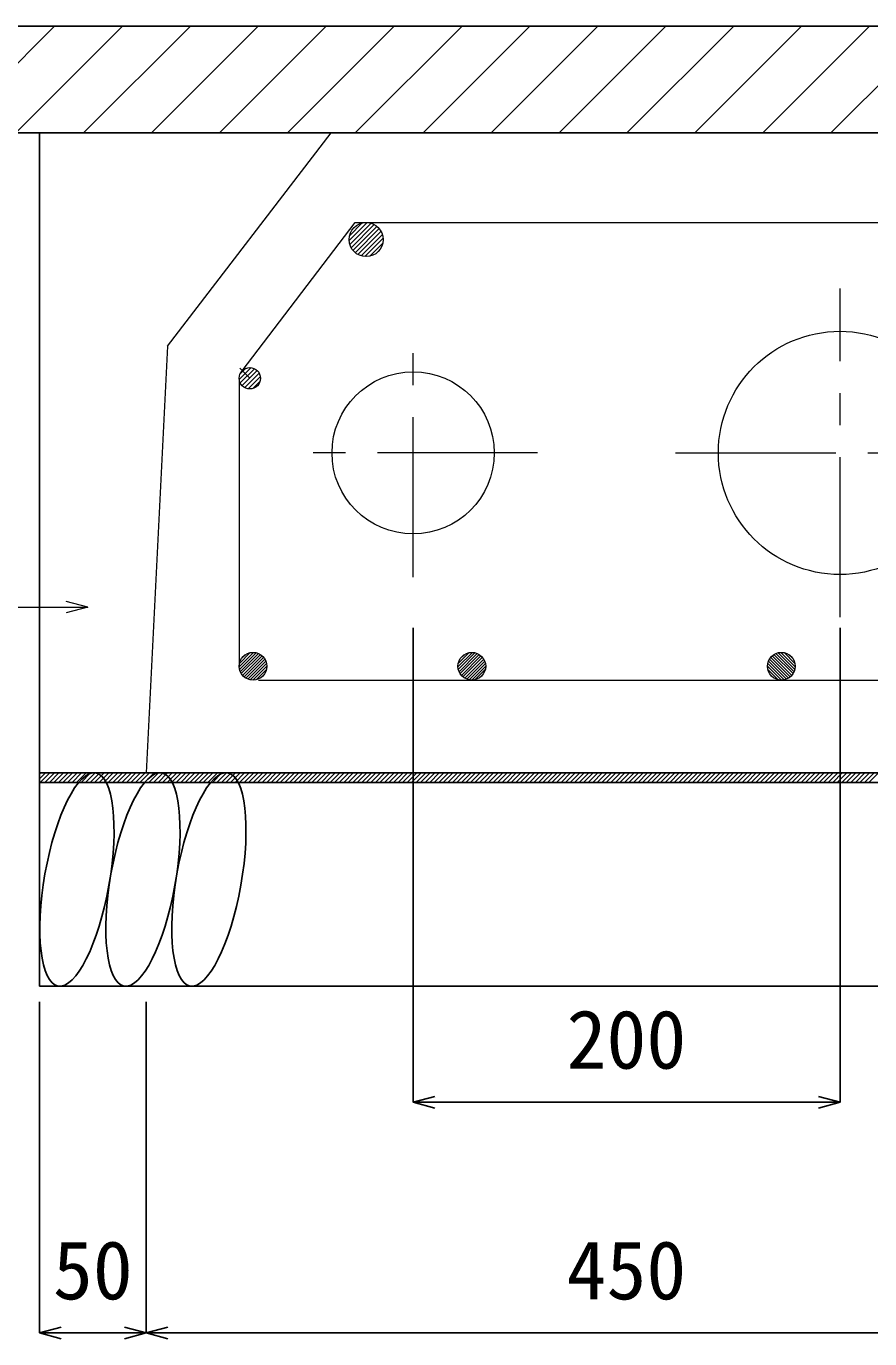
# Model space of a CAD drawing. Units: millimetres, scale not verified. Extents: x -9755 to 16726, y -7413 to 4835.
# Drawn here: x 4403 to 4798, y -5604 to -4989 of the extents above; entities that cross this region are included whole.
import ezdxf
from ezdxf.enums import TextEntityAlignment as Align

# ---------------------------------------------------------------- set-up
doc = ezdxf.new("R2010")
doc.units = ezdxf.units.MM
doc.header["$LTSCALE"] = 15
doc.linetypes.add('CHAIN1', pattern=[8, 5, -1, 1, -1])
doc.layers.add('0-1_ブロック', color=2, linetype='Continuous', lineweight=18)
doc.layers.add('0-A', color=7, linetype='Continuous', lineweight=18)
for name, color, linetype in [('0-3_鉄筋', 7, 'Continuous'), ('0-5_ｼﾞｮｲﾝﾄ詳細図', 7, 'Continuous'), ('0-6_寸法', 4, 'Continuous'), ('0-B', 4, 'Continuous')]:
    doc.layers.add(name, color=color, linetype=linetype)
doc.styles.add('ＭＳ ゴシック', font='')
doc.styles.get('ＭＳ ゴシック').set_extended_font_data('MS Gothic')

msp = doc.modelspace()

# ---------------------------------------------------------------- linework, layer by layer
at = {"layer": '0-1_ブロック', "color": 3}
for p, q in [((4469.36, -5138.66), (4546.02, -5038.66)), ((4822.69, -5038.66), (4546.02, -5038.66)), ((4469.36, -5138.66), (4459.36, -5338.66)), ((4909.36, -5338.66), (4459.36, -5338.66))]:
    msp.add_line(p, q, dxfattribs=at)
at = {"layer": '0-1_ブロック'}
for p, q in [((4504.32, -5150.12), (4557.21, -5080.66)), ((4554.37, -5089.16), (4562.86, -5080.67)), ((4554.56, -5086.85), (4560.55, -5080.86)), ((4554.69, -5090.96), (4564.66, -5081)), ((4555.32, -5092.46), (4566.16, -5081.62)), ((4557.21, -5080.66), (4811.5, -5080.66)), ((4556.17, -5093.73), (4567.43, -5082.47)), ((4557.23, -5094.8), (4568.49, -5083.53)), ((4558.48, -5095.66), (4569.36, -5084.79)), ((4559.97, -5096.29), (4569.99, -5086.27)), ((4561.75, -5096.63), (4570.33, -5088.05)), ((4564.03, -5096.48), (4570.18, -5090.33)), ((4502.89, -5154.25), (4508.45, -5148.69)), ((4507.86, -5153.66), (4503.13, -5148.93)), ((4503.21, -5151.81), (4506.01, -5149.01)), ((4503.38, -5155.88), (4510.08, -5149.18)), ((4502.86, -5153.66), (4502.86, -5288.66)), ((4504.26, -5157.13), (4511.33, -5150.06)), ((4505.46, -5158.05), (4512.24, -5151.26)), ((4507.04, -5158.59), (4512.79, -5152.84)), ((4509.31, -5158.44), (4512.64, -5155.11)), ((4502.86, -5288.91), (4509.61, -5282.16)), ((4502.98, -5287.37), (4508.07, -5282.28)), ((4503.03, -5290.15), (4510.85, -5282.33)), ((4503.38, -5291.22), (4511.91, -5282.68)), ((4503.87, -5292.14), (4512.84, -5283.17)), ((4504.08, -5284.86), (4505.56, -5283.38)), ((4504.47, -5292.95), (4513.65, -5283.78)), ((4505.19, -5293.65), (4514.35, -5284.49)), ((4605.36, -5288.91), (4612.11, -5282.16)), ((4605.48, -5287.37), (4610.57, -5282.28)), ((4605.53, -5290.15), (4613.35, -5282.33)), ((4605.88, -5291.22), (4614.41, -5282.68)), ((4606.37, -5292.14), (4615.34, -5283.17)), ((4606.58, -5284.86), (4608.06, -5283.38)), ((4606.97, -5292.95), (4616.15, -5283.78)), ((4607.69, -5293.65), (4616.85, -5284.49)), ((4761.02, -5293.65), (4751.86, -5284.49)), ((4761.74, -5292.95), (4752.56, -5283.78)), ((4762.34, -5292.14), (4753.37, -5283.17)), ((4762.83, -5291.22), (4754.3, -5282.68)), ((4763.18, -5290.15), (4755.36, -5282.33)), ((4763.35, -5288.91), (4756.6, -5282.16)), ((4763.23, -5287.37), (4758.14, -5282.28)), ((4762.13, -5284.86), (4760.65, -5283.38)), ((4506.02, -5294.23), (4514.93, -5285.32)), ((4506.97, -5294.7), (4515.4, -5286.27)), ((4508.06, -5295.03), (4515.72, -5287.36)), ((4509.34, -5295.16), (4515.86, -5288.64)), ((4510.95, -5294.96), (4515.66, -5290.25)), ((4608.52, -5294.23), (4617.43, -5285.32)), ((4609.47, -5294.7), (4617.9, -5286.27)), ((4610.56, -5295.03), (4618.22, -5287.36)), ((4611.84, -5295.16), (4618.36, -5288.64)), ((4613.45, -5294.96), (4618.16, -5290.25)), ((4756.87, -5295.16), (4750.36, -5288.64)), ((4758.15, -5295.03), (4750.49, -5287.36)), ((4755.26, -5294.96), (4750.55, -5290.25)), ((4759.24, -5294.7), (4750.81, -5286.27)), ((4760.19, -5294.23), (4751.28, -5285.32)), ((4511.86, -5295.16), (4856.86, -5295.16))]:
    msp.add_line(p, q, dxfattribs=at)
at = {"layer": '0-1_ブロック', "color": 7, "linetype": 'CHAIN1'}
for p, q in [((4784.36, -5265.66), (4784.36, -5111.66)), ((4584.36, -5246.91), (4584.36, -5130.4)), ((4642.61, -5188.66), (4526.1, -5188.66)), ((4707.36, -5188.66), (4861.36, -5188.66))]:
    msp.add_line(p, q, dxfattribs=at)
at = {"layer": '0-1_ブロック'}
for centre, radius in [((4562.36, -5088.66), 8), ((4507.86, -5153.66), 5), ((4509.36, -5288.66), 6.5), ((4611.86, -5288.66), 6.5), ((4756.86, -5288.66), 6.5)]:
    msp.add_circle(centre, radius, dxfattribs=at)
at = {"layer": '0-1_ブロック', "color": 7}
for centre, radius in [((4784.36, -5188.66), 57), ((4584.36, -5188.66), 38)]:
    msp.add_circle(centre, radius, dxfattribs=at)
at = {"layer": '0-3_鉄筋'}
for p, q in [((4259.36, -4988.66), (5109.36, -4988.66)), ((4366.36, -5038.66), (4416.36, -4988.66)), ((4398.18, -5038.66), (4448.18, -4988.66)), ((4430, -5038.66), (4480, -4988.66)), ((4461.82, -5038.66), (4511.82, -4988.66)), ((4493.64, -5038.66), (4543.64, -4988.66)), ((4525.46, -5038.66), (4575.46, -4988.66)), ((4557.28, -5038.66), (4607.28, -4988.66)), ((4589.1, -5038.66), (4639.1, -4988.66)), ((4620.92, -5038.66), (4670.92, -4988.66)), ((4652.74, -5038.66), (4702.74, -4988.66)), ((4684.56, -5038.66), (4734.56, -4988.66)), ((4716.38, -5038.66), (4766.38, -4988.66)), ((4748.2, -5038.66), (4798.2, -4988.66)), ((4780.02, -5038.66), (4830.02, -4988.66)), ((4259.36, -5038.66), (5109.36, -5038.66))]:
    msp.add_line(p, q, dxfattribs=at)
at = {"layer": '0-5_ｼﾞｮｲﾝﾄ詳細図'}
for p, q in [((4409.36, -5438.66), (4409.36, -5038.66)), ((4959.36, -5338.66), (4409.36, -5338.66)), ((4409.36, -5438.66), (4959.36, -5438.66))]:
    msp.add_line(p, q, dxfattribs=at)
for centre in [(4426.87, -5388.65), (4457.78, -5388.65), (4488.68, -5388.65)]:
    msp.add_ellipse(centre, major_axis=(8.81, 49.96), ratio=0.3, dxfattribs=at)
at = {"layer": '0-6_寸法'}
for p, q in [((4584.36, -5493.05), (4584.36, -5270.63)), ((4784.36, -5493.05), (4784.36, -5270.63)), ((4409.36, -5601.2), (4409.36, -5446.06)), ((4459.36, -5601.2), (4459.36, -5446.06)), ((4459.36, -5601.2), (4459.36, -5446.06)), ((4584.36, -5493.05), (4594.5, -5490.33)), ((4584.36, -5493.05), (4784.36, -5493.05)), ((4584.36, -5493.05), (4594.5, -5495.77)), ((4784.36, -5493.05), (4774.21, -5490.33)), ((4784.36, -5493.05), (4774.21, -5495.77)), ((4409.36, -5601.2), (4419.5, -5598.48)), ((4459.36, -5601.2), (4449.21, -5598.48)), ((4459.36, -5601.2), (4469.5, -5598.48)), ((4459.36, -5601.2), (4469.5, -5598.48)), ((4409.36, -5601.2), (4459.36, -5601.2)), ((4409.36, -5601.2), (4419.5, -5603.92)), ((4459.36, -5601.2), (4449.21, -5603.92)), ((4459.36, -5601.2), (4469.5, -5603.92)), ((4459.36, -5601.2), (4909.36, -5601.2)), ((4459.36, -5601.2), (4469.5, -5603.92))]:
    msp.add_line(p, q, dxfattribs=at)
at = {"layer": '0-A'}
msp.add_line((4431.92, -5260.97), (4421.78, -5258.25), dxfattribs=at)
msp.add_lwpolyline([(4232.05, -5260.97), (4431.92, -5260.97), (4421.78, -5263.69)], dxfattribs=at)
at = {"layer": '0-B'}
for p, q in [((4409.36, -5341.38), (4412.08, -5338.66)), ((4409.36, -5339.26), (4409.96, -5338.66)), ((4409.7, -5343.16), (4414.2, -5338.66)), ((4411.82, -5343.16), (4416.32, -5338.66)), ((4413.95, -5343.16), (4418.45, -5338.66)), ((4416.07, -5343.16), (4420.57, -5338.66)), ((4418.19, -5343.16), (4422.69, -5338.66)), ((4420.31, -5343.16), (4424.81, -5338.66)), ((4422.43, -5343.16), (4426.93, -5338.66)), ((4424.55, -5343.16), (4429.05, -5338.66)), ((4426.67, -5343.16), (4431.17, -5338.66)), ((4428.79, -5343.16), (4433.29, -5338.66)), ((4430.92, -5343.16), (4435.42, -5338.66)), ((4433.04, -5343.16), (4437.54, -5338.66)), ((4435.16, -5343.16), (4439.66, -5338.66)), ((4437.28, -5343.16), (4441.78, -5338.66)), ((4439.4, -5343.16), (4443.9, -5338.66)), ((4441.52, -5343.16), (4446.02, -5338.66)), ((4443.64, -5343.16), (4448.14, -5338.66)), ((4445.77, -5343.16), (4450.27, -5338.66)), ((4447.89, -5343.16), (4452.39, -5338.66)), ((4450.01, -5343.16), (4454.51, -5338.66)), ((4452.13, -5343.16), (4456.63, -5338.66)), ((4454.25, -5343.16), (4458.75, -5338.66)), ((4456.37, -5343.16), (4460.87, -5338.66)), ((4458.49, -5343.16), (4462.99, -5338.66)), ((4460.61, -5343.16), (4465.11, -5338.66)), ((4462.74, -5343.16), (4467.24, -5338.66)), ((4464.86, -5343.16), (4469.36, -5338.66)), ((4466.98, -5343.16), (4471.48, -5338.66)), ((4469.1, -5343.16), (4473.6, -5338.66)), ((4471.22, -5343.16), (4475.72, -5338.66)), ((4473.34, -5343.16), (4477.84, -5338.66)), ((4475.46, -5343.16), (4479.96, -5338.66)), ((4477.59, -5343.16), (4482.09, -5338.66)), ((4479.71, -5343.16), (4484.21, -5338.66)), ((4481.83, -5343.16), (4486.33, -5338.66)), ((4483.95, -5343.16), (4488.45, -5338.66)), ((4486.07, -5343.16), (4490.57, -5338.66)), ((4488.19, -5343.16), (4492.69, -5338.66)), ((4490.31, -5343.16), (4494.81, -5338.66)), ((4492.43, -5343.16), (4496.93, -5338.66)), ((4494.56, -5343.16), (4499.06, -5338.66)), ((4496.68, -5343.16), (4501.18, -5338.66)), ((4498.8, -5343.16), (4503.3, -5338.66)), ((4500.92, -5343.16), (4505.42, -5338.66)), ((4503.04, -5343.16), (4507.54, -5338.66)), ((4505.16, -5343.16), (4509.66, -5338.66)), ((4507.28, -5343.16), (4511.78, -5338.66)), ((4509.41, -5343.16), (4513.91, -5338.66)), ((4511.53, -5343.16), (4516.03, -5338.66)), ((4513.65, -5343.16), (4518.15, -5338.66)), ((4515.77, -5343.16), (4520.27, -5338.66)), ((4517.89, -5343.16), (4522.39, -5338.66)), ((4520.01, -5343.16), (4524.51, -5338.66)), ((4522.13, -5343.16), (4526.63, -5338.66)), ((4524.25, -5343.16), (4528.75, -5338.66)), ((4526.38, -5343.16), (4530.88, -5338.66)), ((4528.5, -5343.16), (4533, -5338.66)), ((4530.62, -5343.16), (4535.12, -5338.66)), ((4532.74, -5343.16), (4537.24, -5338.66)), ((4534.86, -5343.16), (4539.36, -5338.66)), ((4536.98, -5343.16), (4541.48, -5338.66)), ((4539.1, -5343.16), (4543.6, -5338.66)), ((4541.22, -5343.16), (4545.72, -5338.66)), ((4543.35, -5343.16), (4547.85, -5338.66)), ((4545.47, -5343.16), (4549.97, -5338.66)), ((4547.59, -5343.16), (4552.09, -5338.66)), ((4549.71, -5343.16), (4554.21, -5338.66)), ((4551.83, -5343.16), (4556.33, -5338.66)), ((4553.95, -5343.16), (4558.45, -5338.66)), ((4556.07, -5343.16), (4560.57, -5338.66)), ((4558.2, -5343.16), (4562.7, -5338.66)), ((4560.32, -5343.16), (4564.82, -5338.66)), ((4562.44, -5343.16), (4566.94, -5338.66)), ((4564.56, -5343.16), (4569.06, -5338.66)), ((4566.68, -5343.16), (4571.18, -5338.66)), ((4568.8, -5343.16), (4573.3, -5338.66)), ((4570.92, -5343.16), (4575.42, -5338.66)), ((4573.04, -5343.16), (4577.54, -5338.66)), ((4575.17, -5343.16), (4579.67, -5338.66)), ((4577.29, -5343.16), (4581.79, -5338.66)), ((4579.41, -5343.16), (4583.91, -5338.66)), ((4581.53, -5343.16), (4586.03, -5338.66)), ((4583.65, -5343.16), (4588.15, -5338.66)), ((4585.77, -5343.16), (4590.27, -5338.66)), ((4587.89, -5343.16), (4592.39, -5338.66)), ((4590.02, -5343.16), (4594.52, -5338.66)), ((4592.14, -5343.16), (4596.64, -5338.66)), ((4594.26, -5343.16), (4598.76, -5338.66)), ((4596.38, -5343.16), (4600.88, -5338.66)), ((4598.5, -5343.16), (4603, -5338.66)), ((4600.62, -5343.16), (4605.12, -5338.66)), ((4602.74, -5343.16), (4607.24, -5338.66)), ((4604.86, -5343.16), (4609.36, -5338.66)), ((4606.99, -5343.16), (4611.49, -5338.66)), ((4609.11, -5343.16), (4613.61, -5338.66)), ((4611.23, -5343.16), (4615.73, -5338.66)), ((4613.35, -5343.16), (4617.85, -5338.66)), ((4615.47, -5343.16), (4619.97, -5338.66)), ((4617.59, -5343.16), (4622.09, -5338.66)), ((4619.71, -5343.16), (4624.21, -5338.66)), ((4621.84, -5343.16), (4626.34, -5338.66)), ((4623.96, -5343.16), (4628.46, -5338.66)), ((4626.08, -5343.16), (4630.58, -5338.66)), ((4628.2, -5343.16), (4632.7, -5338.66)), ((4630.32, -5343.16), (4634.82, -5338.66)), ((4632.44, -5343.16), (4636.94, -5338.66)), ((4634.56, -5343.16), (4639.06, -5338.66)), ((4636.68, -5343.16), (4641.18, -5338.66)), ((4638.81, -5343.16), (4643.31, -5338.66)), ((4640.93, -5343.16), (4645.43, -5338.66)), ((4643.05, -5343.16), (4647.55, -5338.66)), ((4645.17, -5343.16), (4649.67, -5338.66)), ((4647.29, -5343.16), (4651.79, -5338.66)), ((4649.41, -5343.16), (4653.91, -5338.66)), ((4651.53, -5343.16), (4656.03, -5338.66)), ((4653.65, -5343.16), (4658.15, -5338.66)), ((4655.78, -5343.16), (4660.28, -5338.66)), ((4657.9, -5343.16), (4662.4, -5338.66)), ((4660.02, -5343.16), (4664.52, -5338.66)), ((4662.14, -5343.16), (4666.64, -5338.66)), ((4664.26, -5343.16), (4668.76, -5338.66)), ((4666.38, -5343.16), (4670.88, -5338.66)), ((4668.5, -5343.16), (4673, -5338.66)), ((4670.63, -5343.16), (4675.13, -5338.66)), ((4672.75, -5343.16), (4677.25, -5338.66)), ((4674.87, -5343.16), (4679.37, -5338.66)), ((4676.99, -5343.16), (4681.49, -5338.66)), ((4679.11, -5343.16), (4683.61, -5338.66)), ((4681.23, -5343.16), (4685.73, -5338.66)), ((4683.35, -5343.16), (4687.85, -5338.66)), ((4685.47, -5343.16), (4689.97, -5338.66)), ((4687.6, -5343.16), (4692.1, -5338.66)), ((4689.72, -5343.16), (4694.22, -5338.66)), ((4691.84, -5343.16), (4696.34, -5338.66)), ((4693.96, -5343.16), (4698.46, -5338.66)), ((4696.08, -5343.16), (4700.58, -5338.66)), ((4698.2, -5343.16), (4702.7, -5338.66)), ((4700.32, -5343.16), (4704.82, -5338.66)), ((4702.45, -5343.16), (4706.95, -5338.66)), ((4704.57, -5343.16), (4709.07, -5338.66)), ((4706.69, -5343.16), (4711.19, -5338.66)), ((4708.81, -5343.16), (4713.31, -5338.66)), ((4710.93, -5343.16), (4715.43, -5338.66)), ((4713.05, -5343.16), (4717.55, -5338.66)), ((4715.17, -5343.16), (4719.67, -5338.66)), ((4717.29, -5343.16), (4721.79, -5338.66)), ((4719.42, -5343.16), (4723.92, -5338.66)), ((4721.54, -5343.16), (4726.04, -5338.66)), ((4723.66, -5343.16), (4728.16, -5338.66)), ((4725.78, -5343.16), (4730.28, -5338.66)), ((4727.9, -5343.16), (4732.4, -5338.66)), ((4730.02, -5343.16), (4734.52, -5338.66)), ((4732.14, -5343.16), (4736.64, -5338.66)), ((4734.27, -5343.16), (4738.77, -5338.66)), ((4736.39, -5343.16), (4740.89, -5338.66)), ((4738.51, -5343.16), (4743.01, -5338.66)), ((4740.63, -5343.16), (4745.13, -5338.66)), ((4742.75, -5343.16), (4747.25, -5338.66)), ((4744.87, -5343.16), (4749.37, -5338.66)), ((4746.99, -5343.16), (4751.49, -5338.66)), ((4749.11, -5343.16), (4753.61, -5338.66)), ((4751.24, -5343.16), (4755.74, -5338.66)), ((4753.36, -5343.16), (4757.86, -5338.66)), ((4755.48, -5343.16), (4759.98, -5338.66)), ((4757.6, -5343.16), (4762.1, -5338.66)), ((4759.72, -5343.16), (4764.22, -5338.66)), ((4761.84, -5343.16), (4766.34, -5338.66)), ((4763.96, -5343.16), (4768.46, -5338.66)), ((4766.08, -5343.16), (4770.58, -5338.66)), ((4768.21, -5343.16), (4772.71, -5338.66)), ((4770.33, -5343.16), (4774.83, -5338.66)), ((4772.45, -5343.16), (4776.95, -5338.66)), ((4774.57, -5343.16), (4779.07, -5338.66)), ((4776.69, -5343.16), (4781.19, -5338.66)), ((4778.81, -5343.16), (4783.31, -5338.66)), ((4780.93, -5343.16), (4785.43, -5338.66)), ((4783.06, -5343.16), (4787.56, -5338.66)), ((4785.18, -5343.16), (4789.68, -5338.66)), ((4787.3, -5343.16), (4791.8, -5338.66)), ((4789.42, -5343.16), (4793.92, -5338.66)), ((4791.54, -5343.16), (4796.04, -5338.66)), ((4793.66, -5343.16), (4798.16, -5338.66)), ((4795.78, -5343.16), (4800.28, -5338.66)), ((4797.9, -5343.16), (4802.4, -5338.66))]:
    msp.add_line(p, q, dxfattribs=at)
msp.add_lwpolyline([(4409.36, -5338.66), (4959.36, -5338.66), (4959.36, -5343.16), (4409.36, -5343.16)], close=True, dxfattribs=at)

# ---------------------------------------------------------------- texts
at = {"layer": '0-6_寸法', "style": 'ＭＳ ゴシック'}
for s, p in [('200', (4656.23, -5485.55)), ('50', (4415.61, -5593.7)), ('450', (4656.23, -5593.7))]:
    msp.add_text(s, height=27.49, dxfattribs=at).set_placement(p, align=Align.BOTTOM_LEFT)

doc.saveas('drawing.dxf')
